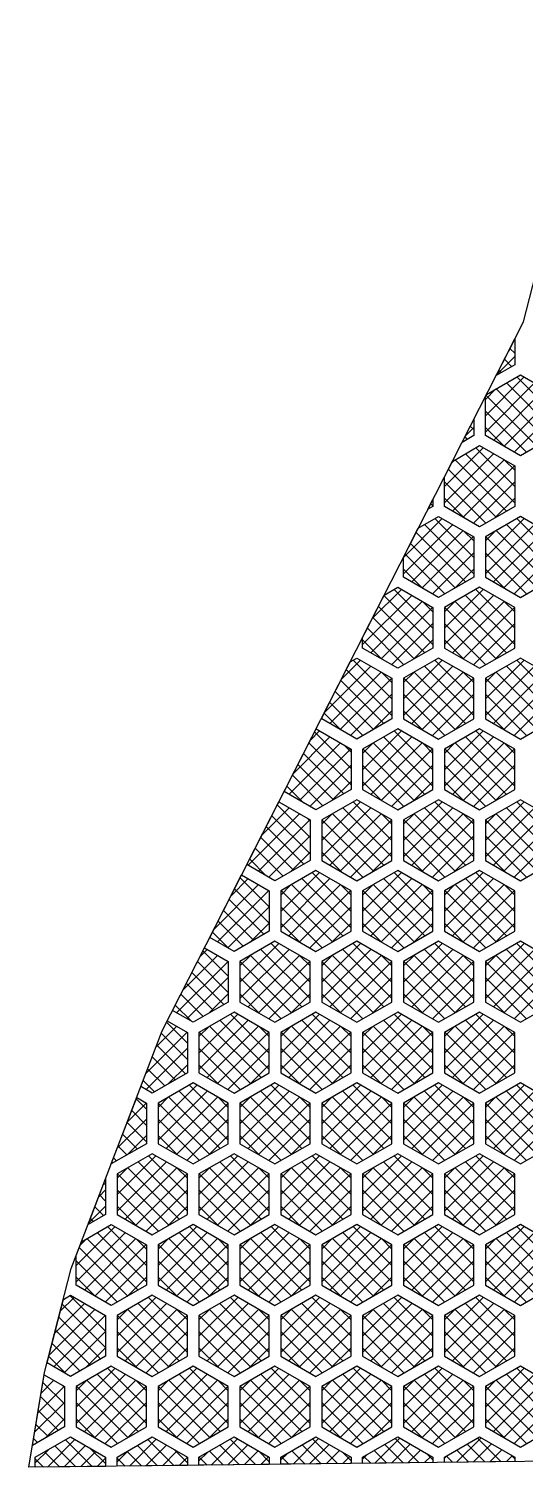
# Model space of a CAD drawing. Header units: millimetres. Extents: x -54 to 79, y -33 to 62.
# Drawn here: x -53.7 to -32.3, y -32.8 to 29.3 of the extents above; entities that cross this region are included whole.
import ezdxf

# ---------------------------------------------------------------- set-up
doc = ezdxf.new("R2010")
doc.units = ezdxf.units.MM
for name, color, linetype in [('fill', 4, 'Continuous'), ('outline', 3, 'Continuous'), ('pattern', 5, 'Continuous')]:
    doc.layers.add(name, color=color, linetype=linetype)

msp = doc.modelspace()

# ---------------------------------------------------------------- linework, layer by layer
at = {"layer": 'fill'}
for points in [[(-32.832, 15.791), (-32.776, 15.846)], [(-33.565, 14.35), (-32.776, 15.139)], [(-33.222, 15.025), (-32.907, 14.71)], [(-32.983, 15.493), (-32.776, 15.286)], [(-33.46, 14.556), (-33.355, 14.451)], [(-34.042, 12.586), (-32.367, 14.261)], [(-34.042, 11.879), (-31.918, 14.002)], [(-34.042, 13.293), (-33.604, 13.73)], [(-33.689, 11.524), (-31.47, 13.743)], [(-33.582, 13.743), (-31.363, 11.524)], [(-33.134, 14.002), (-31.011, 11.879)], [(-32.686, 14.261), (-31.011, 12.586)], [(-34.014, 13.468), (-31.811, 11.265)], [(-33.241, 11.265), (-31.022, 13.484)], [(-34.042, 12.788), (-32.26, 11.007)], [(-32.792, 11.007), (-31.011, 12.788)], [(-34.905, 11.718), (-34.542, 12.081)], [(-34.692, 12.137), (-34.542, 11.987)], [(-34.042, 12.081), (-33.205, 11.245)], [(-35.807, 9.528), (-34.132, 11.203)], [(-34.93, 11.669), (-34.825, 11.564)], [(-34.451, 11.203), (-32.776, 9.528)], [(-35.807, 8.821), (-33.684, 10.944)], [(-35.508, 10.534), (-35.37, 10.672)], [(-35.455, 8.466), (-33.236, 10.685)], [(-35.348, 10.685), (-33.129, 8.466)], [(-34.899, 10.944), (-32.776, 8.821)], [(-33.214, 10.672), (-32.776, 10.235)], [(-35.641, 10.272), (-33.577, 8.207)], [(-35.006, 8.207), (-32.787, 10.426)], [(-35.807, 9.73), (-34.025, 7.948)], [(-34.558, 7.948), (-32.776, 9.73)], [(-36.4, 8.782), (-36.307, 8.689)], [(-35.807, 9.023), (-34.971, 8.187)], [(-33.613, 8.187), (-32.776, 9.023)], [(-37.573, 6.47), (-35.898, 8.145)], [(-36.217, 8.145), (-34.542, 6.47)], [(-34.042, 6.47), (-32.367, 8.145)], [(-32.686, 8.145), (-31.011, 6.47)], [(-37.573, 5.763), (-35.449, 7.886)], [(-37.22, 5.408), (-35.001, 7.627)], [(-37.03, 7.544), (-34.894, 5.408)], [(-36.665, 7.886), (-34.542, 5.763)], [(-34.979, 7.614), (-34.542, 7.177)], [(-34.042, 5.763), (-31.918, 7.886)], [(-34.042, 7.177), (-33.604, 7.614)], [(-33.689, 5.408), (-31.47, 7.627)], [(-33.582, 7.627), (-31.363, 5.408)], [(-33.134, 7.886), (-31.011, 5.763)], [(-37.269, 7.075), (-35.343, 5.149)], [(-36.772, 5.149), (-34.553, 7.368)], [(-34.03, 7.368), (-31.811, 5.149)], [(-33.241, 5.149), (-31.022, 7.368)], [(-37.507, 6.607), (-35.791, 4.89)], [(-36.324, 4.89), (-34.542, 6.672)], [(-34.042, 6.672), (-32.26, 4.89)], [(-32.792, 4.89), (-31.011, 6.672)], [(-37.573, 5.965), (-36.736, 5.129)], [(-35.378, 5.129), (-34.542, 5.965)], [(-34.042, 5.965), (-33.205, 5.129)], [(-38.922, 3.828), (-37.663, 5.087)], [(-37.982, 5.087), (-36.307, 3.412)], [(-35.807, 3.412), (-34.132, 5.087)], [(-34.451, 5.087), (-32.776, 3.412)], [(-39.338, 2.705), (-37.215, 4.828)], [(-38.986, 2.35), (-36.767, 4.569)], [(-38.419, 4.816), (-36.307, 2.705)], [(-36.745, 4.556), (-36.307, 4.119)], [(-35.807, 2.705), (-33.684, 4.828)], [(-35.807, 4.119), (-35.37, 4.556)], [(-35.455, 2.35), (-33.236, 4.569)], [(-35.348, 4.569), (-33.129, 2.35)], [(-34.899, 4.828), (-32.776, 2.705)], [(-33.214, 4.556), (-32.776, 4.119)], [(-38.896, 3.879), (-37.108, 2.091)], [(-38.657, 4.348), (-36.66, 2.35)], [(-38.537, 2.091), (-36.318, 4.31)], [(-35.796, 4.31), (-33.577, 2.091)], [(-35.006, 2.091), (-32.787, 4.31)], [(-39.134, 3.411), (-37.556, 1.832)], [(-38.089, 1.832), (-36.307, 3.614)], [(-35.807, 3.614), (-34.025, 1.832)], [(-34.558, 1.832), (-32.776, 3.614)], [(-39.338, 2.907), (-38.502, 2.071)], [(-37.144, 2.071), (-36.307, 2.907)], [(-35.807, 2.907), (-34.971, 2.071)], [(-33.613, 2.071), (-32.776, 2.907)], [(-40.262, 1.195), (-39.429, 2.029)], [(-39.748, 2.029), (-38.073, 0.354)], [(-37.573, 0.354), (-35.898, 2.029)], [(-36.217, 2.029), (-34.542, 0.354)], [(-34.042, 0.354), (-32.367, 2.029)], [(-32.686, 2.029), (-31.011, 0.354)], [(-40.995, -0.245), (-38.981, 1.77)], [(-40.751, -0.708), (-38.532, 1.511)], [(-40.303, -0.967), (-38.084, 1.252)], [(-40.046, 1.62), (-38.073, -0.353)], [(-38.51, 1.498), (-38.073, 1.061)], [(-37.573, -0.353), (-35.449, 1.77)], [(-37.573, 1.061), (-37.135, 1.498)], [(-37.561, 1.252), (-35.343, -0.967)], [(-37.22, -0.708), (-35.001, 1.511)], [(-37.113, 1.511), (-34.894, -0.708)], [(-36.772, -0.967), (-34.553, 1.252)], [(-36.665, 1.77), (-34.542, -0.353)], [(-34.979, 1.498), (-34.542, 1.061)], [(-34.042, -0.353), (-31.918, 1.77)], [(-34.042, 1.061), (-33.604, 1.498)], [(-34.03, 1.252), (-31.811, -0.967)], [(-33.689, -0.708), (-31.47, 1.511)], [(-33.582, 1.511), (-31.363, -0.708)], [(-33.241, -0.967), (-31.022, 1.252)], [(-33.134, 1.77), (-31.011, -0.353)], [(-40.523, 0.683), (-38.874, -0.967)], [(-40.285, 1.151), (-38.425, -0.708)], [(-40.762, 0.214), (-39.322, -1.226)], [(-39.855, -1.226), (-38.073, 0.556)], [(-37.573, 0.556), (-35.791, -1.226)], [(-36.324, -1.226), (-34.542, 0.556)], [(-34.042, 0.556), (-32.26, -1.226)], [(-32.792, -1.226), (-31.011, 0.556)], [(-41, -0.254), (-40.267, -0.987)], [(-38.909, -0.987), (-38.073, -0.151)], [(-37.573, -0.151), (-36.736, -0.987)], [(-35.378, -0.987), (-34.542, -0.151)], [(-34.042, -0.151), (-33.205, -0.987)], [(-41.603, -1.437), (-41.194, -1.029)], [(-41.414, -1.068), (-39.838, -2.644)], [(-39.338, -2.704), (-37.663, -1.029)], [(-37.982, -1.029), (-36.307, -2.704)], [(-35.807, -2.704), (-34.132, -1.029)], [(-34.451, -1.029), (-32.776, -2.704)], [(-42.517, -3.766), (-40.298, -1.547)], [(-42.336, -2.878), (-40.746, -1.288)], [(-42.068, -4.025), (-39.85, -1.806)], [(-41.653, -1.536), (-39.838, -3.351)], [(-40.133, -1.642), (-39.838, -1.937)], [(-39.338, -3.411), (-37.215, -1.288)], [(-39.338, -1.997), (-38.901, -1.56)], [(-39.327, -1.806), (-37.108, -4.025)], [(-38.986, -3.766), (-36.767, -1.547)], [(-38.879, -1.547), (-36.66, -3.766)], [(-38.537, -4.025), (-36.318, -1.806)], [(-38.43, -1.288), (-36.307, -3.411)], [(-36.745, -1.56), (-36.307, -1.997)], [(-35.807, -3.411), (-33.684, -1.288)], [(-35.807, -1.997), (-35.37, -1.56)], [(-35.796, -1.806), (-33.577, -4.025)], [(-35.455, -3.766), (-33.236, -1.547)], [(-35.348, -1.547), (-33.129, -3.766)], [(-35.006, -4.025), (-32.787, -1.806)], [(-34.899, -1.288), (-32.776, -3.411)], [(-33.214, -1.56), (-32.776, -1.997)], [(-42.13, -2.474), (-40.601, -4.003)], [(-41.891, -2.005), (-40.153, -3.744)], [(-42.368, -2.942), (-41.049, -4.261)], [(-41.62, -4.284), (-39.838, -2.502)], [(-39.338, -2.502), (-37.556, -4.284)], [(-38.089, -4.284), (-36.307, -2.502)], [(-35.807, -2.502), (-34.025, -4.284)], [(-34.558, -4.284), (-32.776, -2.502)], [(-42.607, -3.411), (-41.89, -4.128)], [(-40.675, -4.045), (-39.838, -3.209)], [(-39.338, -3.209), (-38.502, -4.045)], [(-37.144, -4.045), (-36.307, -3.209)], [(-35.807, -3.209), (-34.971, -4.045)], [(-33.613, -4.045), (-32.776, -3.209)], [(-43.676, -5.511), (-42.512, -4.346)], [(-43.019, -4.219), (-41.604, -5.634)], [(-41.104, -5.762), (-39.429, -4.087)], [(-41.104, -6.469), (-38.981, -4.346)], [(-40.196, -4.346), (-38.073, -6.469)], [(-39.748, -4.087), (-38.073, -5.762)], [(-37.573, -5.762), (-35.898, -4.087)], [(-37.573, -6.469), (-35.449, -4.346)], [(-36.665, -4.346), (-34.542, -6.469)], [(-36.217, -4.087), (-34.542, -5.762)], [(-34.042, -5.762), (-32.367, -4.087)], [(-34.042, -6.469), (-31.918, -4.346)], [(-33.134, -4.346), (-31.011, -6.469)], [(-32.686, -4.087), (-31.011, -5.762)], [(-44.282, -6.824), (-42.063, -4.605)], [(-43.834, -7.083), (-41.615, -4.864)], [(-43.257, -4.688), (-41.604, -6.341)], [(-41.737, -4.793), (-41.604, -4.927)], [(-41.104, -5.055), (-40.666, -4.618)], [(-41.093, -4.864), (-38.874, -7.083)], [(-40.751, -6.824), (-38.532, -4.605)], [(-40.644, -4.605), (-38.425, -6.824)], [(-40.303, -7.083), (-38.084, -4.864)], [(-38.51, -4.618), (-38.073, -5.055)], [(-37.573, -5.055), (-37.135, -4.618)], [(-37.561, -4.864), (-35.343, -7.083)], [(-37.22, -6.824), (-35.001, -4.605)], [(-37.113, -4.605), (-34.894, -6.824)], [(-36.772, -7.083), (-34.553, -4.864)], [(-34.979, -4.618), (-34.542, -5.055)], [(-34.042, -5.055), (-33.604, -4.618)], [(-34.03, -4.864), (-31.811, -7.083)], [(-33.689, -6.824), (-31.47, -4.605)], [(-33.582, -4.605), (-31.363, -6.824)], [(-33.241, -7.083), (-31.022, -4.864)], [(-43.496, -5.156), (-41.875, -6.777)], [(-43.386, -7.342), (-41.604, -5.56)], [(-41.104, -5.56), (-39.322, -7.342)], [(-39.855, -7.342), (-38.073, -5.56)], [(-37.573, -5.56), (-35.791, -7.342)], [(-36.324, -7.342), (-34.542, -5.56)], [(-34.042, -5.56), (-32.26, -7.342)], [(-32.792, -7.342), (-31.011, -5.56)], [(-43.973, -6.093), (-42.771, -7.294)], [(-43.734, -5.625), (-42.323, -7.036)], [(-44.211, -6.562), (-43.494, -7.279)], [(-42.44, -7.103), (-41.604, -6.267)], [(-41.104, -6.267), (-40.267, -7.103)], [(-38.909, -7.103), (-38.073, -6.267)], [(-37.573, -6.267), (-36.736, -7.103)], [(-35.378, -7.103), (-34.542, -6.267)], [(-34.042, -6.267), (-33.205, -7.103)], [(-45.017, -8.144), (-44.277, -7.404)], [(-44.623, -7.37), (-43.369, -8.624)], [(-42.869, -8.82), (-41.194, -7.145)], [(-42.869, -9.527), (-40.746, -7.404)], [(-41.962, -7.404), (-39.838, -9.527)], [(-41.513, -7.145), (-39.838, -8.82)], [(-39.338, -8.82), (-37.663, -7.145)], [(-39.338, -9.527), (-37.215, -7.404)], [(-38.43, -7.404), (-36.307, -9.527)], [(-37.982, -7.145), (-36.307, -8.82)], [(-35.807, -8.82), (-34.132, -7.145)], [(-35.807, -9.527), (-33.684, -7.404)], [(-34.899, -7.404), (-32.776, -9.527)], [(-34.451, -7.145), (-32.776, -8.82)], [(-45.75, -9.584), (-43.829, -7.663)], [(-45.6, -10.141), (-43.381, -7.922)], [(-44.861, -7.839), (-43.369, -9.331)], [(-42.869, -8.113), (-42.432, -7.676)], [(-42.858, -7.922), (-40.639, -10.141)], [(-42.517, -9.882), (-40.298, -7.663)], [(-42.41, -7.663), (-40.191, -9.882)], [(-42.068, -10.141), (-39.85, -7.922)], [(-40.276, -7.676), (-39.838, -8.113)], [(-39.338, -8.113), (-38.901, -7.676)], [(-39.327, -7.922), (-37.108, -10.141)], [(-38.986, -9.882), (-36.767, -7.663)], [(-38.879, -7.663), (-36.66, -9.882)], [(-38.537, -10.141), (-36.318, -7.922)], [(-36.745, -7.676), (-36.307, -8.113)], [(-35.807, -8.113), (-35.37, -7.676)], [(-35.796, -7.922), (-33.577, -10.141)], [(-35.455, -9.882), (-33.236, -7.663)], [(-35.348, -7.663), (-33.129, -9.882)], [(-35.006, -10.141), (-32.787, -7.922)], [(-33.214, -7.676), (-32.776, -8.113)], [(-45.151, -10.4), (-43.369, -8.618)], [(-45.1, -8.307), (-43.597, -9.81)], [(-42.869, -8.618), (-41.087, -10.4)], [(-41.62, -10.4), (-39.838, -8.618)], [(-39.338, -8.618), (-37.556, -10.4)], [(-38.089, -10.4), (-36.307, -8.618)], [(-35.807, -8.618), (-34.025, -10.4)], [(-34.558, -10.4), (-32.776, -8.618)], [(-45.577, -9.244), (-44.494, -10.328)], [(-45.338, -8.776), (-44.045, -10.069)], [(-45.816, -9.713), (-45.098, -10.43)], [(-44.206, -10.161), (-43.369, -9.325)], [(-42.869, -9.325), (-42.033, -10.161)], [(-40.675, -10.161), (-39.838, -9.325)], [(-39.338, -9.325), (-38.502, -10.161)], [(-37.144, -10.161), (-36.307, -9.325)], [(-35.807, -9.325), (-34.971, -10.161)], [(-33.613, -10.161), (-32.776, -9.325)], [(-46.357, -10.776), (-46.043, -10.462)], [(-46.227, -10.521), (-45.135, -11.613)], [(-44.635, -11.878), (-42.96, -10.203)], [(-44.635, -12.585), (-42.512, -10.462)], [(-43.727, -10.462), (-41.604, -12.585)], [(-43.279, -10.203), (-41.604, -11.878)], [(-41.104, -11.878), (-39.429, -10.203)], [(-41.104, -12.585), (-38.981, -10.462)], [(-40.196, -10.462), (-38.073, -12.585)], [(-39.748, -10.203), (-38.073, -11.878)], [(-37.573, -11.878), (-35.898, -10.203)], [(-37.573, -12.585), (-35.449, -10.462)], [(-36.665, -10.462), (-34.542, -12.585)], [(-36.217, -10.203), (-34.542, -11.878)], [(-34.042, -11.878), (-32.367, -10.203)], [(-34.042, -12.585), (-31.918, -10.462)], [(-33.134, -10.462), (-31.011, -12.585)], [(-32.686, -10.203), (-31.011, -11.878)], [(-47.365, -13.199), (-45.146, -10.98)], [(-47.09, -12.217), (-45.594, -10.721)], [(-46.466, -10.99), (-45.135, -12.32)], [(-44.635, -11.171), (-44.197, -10.734)], [(-44.624, -10.98), (-42.405, -13.199)], [(-44.282, -12.94), (-42.063, -10.721)], [(-44.175, -10.721), (-41.956, -12.94)], [(-43.834, -13.199), (-41.615, -10.98)], [(-42.041, -10.734), (-41.604, -11.171)], [(-41.104, -11.171), (-40.666, -10.734)], [(-41.093, -10.98), (-38.874, -13.199)], [(-40.751, -12.94), (-38.532, -10.721)], [(-40.644, -10.721), (-38.425, -12.94)], [(-40.303, -13.199), (-38.084, -10.98)], [(-38.51, -10.734), (-38.073, -11.171)], [(-37.573, -11.171), (-37.135, -10.734)], [(-37.561, -10.98), (-35.343, -13.199)], [(-37.22, -12.94), (-35.001, -10.721)], [(-37.113, -10.721), (-34.894, -12.94)], [(-36.772, -13.199), (-34.553, -10.98)], [(-34.979, -10.734), (-34.542, -11.171)], [(-34.042, -11.171), (-33.604, -10.734)], [(-34.03, -10.98), (-31.811, -13.199)], [(-33.689, -12.94), (-31.47, -10.721)], [(-33.582, -10.721), (-31.363, -12.94)], [(-33.241, -13.199), (-31.022, -10.98)], [(-46.917, -13.458), (-45.135, -11.676)], [(-46.704, -11.458), (-45.32, -12.843)], [(-44.635, -11.676), (-42.853, -13.458)], [(-43.386, -13.458), (-41.604, -11.676)], [(-41.104, -11.676), (-39.322, -13.458)], [(-39.855, -13.458), (-38.073, -11.676)], [(-37.573, -11.676), (-35.791, -13.458)], [(-36.324, -13.458), (-34.542, -11.676)], [(-34.042, -11.676), (-32.26, -13.458)], [(-32.792, -13.458), (-31.011, -11.676)], [(-47.181, -12.396), (-46.216, -13.361)], [(-46.943, -11.927), (-45.768, -13.102)], [(-45.971, -13.219), (-45.135, -12.383)], [(-44.635, -12.383), (-43.798, -13.219)], [(-42.44, -13.219), (-41.604, -12.383)], [(-41.104, -12.383), (-40.267, -13.219)], [(-38.909, -13.219), (-38.073, -12.383)], [(-37.573, -12.383), (-36.736, -13.219)], [(-35.378, -13.219), (-34.542, -12.383)], [(-34.042, -12.383), (-33.205, -13.219)], [(-47.42, -12.864), (-46.702, -13.581)], [(-47.798, -13.606), (-46.9, -14.504)], [(-46.4, -14.936), (-44.725, -13.261)], [(-46.4, -15.643), (-44.277, -13.52)], [(-45.493, -13.52), (-43.369, -15.643)], [(-45.044, -13.261), (-43.369, -14.936)], [(-42.869, -14.936), (-41.194, -13.261)], [(-42.869, -15.643), (-40.746, -13.52)], [(-41.962, -13.52), (-39.838, -15.643)], [(-41.513, -13.261), (-39.838, -14.936)], [(-39.338, -14.936), (-37.663, -13.261)], [(-39.338, -15.643), (-37.215, -13.52)], [(-38.43, -13.52), (-36.307, -15.643)], [(-37.982, -13.261), (-36.307, -14.936)], [(-35.807, -14.936), (-34.132, -13.261)], [(-35.807, -15.643), (-33.684, -13.52)], [(-34.899, -13.52), (-32.776, -15.643)], [(-34.451, -13.261), (-32.776, -14.936)], [(-48.689, -15.816), (-46.912, -14.038)], [(-48.252, -14.671), (-47.36, -13.779)], [(-48.027, -14.084), (-46.9, -15.211)], [(-46.4, -14.229), (-45.963, -13.792)], [(-46.389, -14.038), (-44.17, -16.257)], [(-46.048, -15.998), (-43.829, -13.779)], [(-45.941, -13.779), (-43.722, -15.998)], [(-45.6, -16.257), (-43.381, -14.038)], [(-43.807, -13.792), (-43.369, -14.229)], [(-42.869, -14.229), (-42.432, -13.792)], [(-42.858, -14.038), (-40.639, -16.257)], [(-42.517, -15.998), (-40.298, -13.779)], [(-42.41, -13.779), (-40.191, -15.998)], [(-42.068, -16.257), (-39.85, -14.038)], [(-40.276, -13.792), (-39.838, -14.229)], [(-39.338, -14.229), (-38.901, -13.792)], [(-39.327, -14.038), (-37.108, -16.257)], [(-38.986, -15.998), (-36.767, -13.779)], [(-38.879, -13.779), (-36.66, -15.998)], [(-38.537, -16.257), (-36.318, -14.038)], [(-36.745, -13.792), (-36.307, -14.229)], [(-35.807, -14.229), (-35.37, -13.792)], [(-35.796, -14.038), (-33.577, -16.257)], [(-35.455, -15.998), (-33.236, -13.779)], [(-35.348, -13.779), (-33.129, -15.998)], [(-35.006, -16.257), (-32.787, -14.038)], [(-33.214, -13.792), (-32.776, -14.229)], [(-48.682, -16.516), (-46.9, -14.734)], [(-48.223, -14.595), (-46.979, -15.84)], [(-46.4, -14.734), (-44.619, -16.516)], [(-45.151, -16.516), (-43.369, -14.734)], [(-42.869, -14.734), (-41.087, -16.516)], [(-41.62, -16.516), (-39.838, -14.734)], [(-39.338, -14.734), (-37.556, -16.516)], [(-38.089, -16.516), (-36.307, -14.734)], [(-35.807, -14.734), (-34.025, -16.516)], [(-34.558, -16.516), (-32.776, -14.734)], [(-48.419, -15.107), (-47.427, -16.098)], [(-47.737, -16.277), (-46.9, -15.441)], [(-46.4, -15.441), (-45.564, -16.277)], [(-44.206, -16.277), (-43.369, -15.441)], [(-42.869, -15.441), (-42.033, -16.277)], [(-40.675, -16.277), (-39.838, -15.441)], [(-39.338, -15.441), (-38.502, -16.277)], [(-37.144, -16.277), (-36.307, -15.441)], [(-35.807, -15.441), (-34.971, -16.277)], [(-33.613, -16.277), (-32.776, -15.441)], [(-48.81, -16.13), (-48.324, -16.616)], [(-48.614, -15.618), (-47.875, -16.357)], [(-48.166, -17.994), (-46.491, -16.319)], [(-48.166, -18.701), (-46.043, -16.578)], [(-47.258, -16.578), (-45.135, -18.701)], [(-46.81, -16.319), (-45.135, -17.994)], [(-44.635, -17.994), (-42.96, -16.319)], [(-44.635, -18.701), (-42.512, -16.578)], [(-43.727, -16.578), (-41.604, -18.701)], [(-43.279, -16.319), (-41.604, -17.994)], [(-41.104, -17.994), (-39.429, -16.319)], [(-41.104, -18.701), (-38.981, -16.578)], [(-40.196, -16.578), (-38.073, -18.701)], [(-39.748, -16.319), (-38.073, -17.994)], [(-37.573, -17.994), (-35.898, -16.319)], [(-37.573, -18.701), (-35.449, -16.578)], [(-36.665, -16.578), (-34.542, -18.701)], [(-36.217, -16.319), (-34.542, -17.994)], [(-34.042, -17.994), (-32.367, -16.319)], [(-34.042, -18.701), (-31.918, -16.578)], [(-33.134, -16.578), (-31.011, -18.701)], [(-32.686, -16.319), (-31.011, -17.994)], [(-49.489, -17.908), (-48.677, -17.096)], [(-49.109, -16.912), (-48.666, -17.355)], [(-48.166, -17.287), (-47.729, -16.85)], [(-48.155, -17.096), (-45.936, -19.315)], [(-47.813, -19.056), (-45.594, -16.837)], [(-47.706, -16.837), (-45.488, -19.056)], [(-47.365, -19.315), (-45.146, -17.096)], [(-45.572, -16.85), (-45.135, -17.287)], [(-44.635, -17.287), (-44.197, -16.85)], [(-44.624, -17.096), (-42.405, -19.315)], [(-44.282, -19.056), (-42.063, -16.837)], [(-44.175, -16.837), (-41.956, -19.056)], [(-43.834, -19.315), (-41.615, -17.096)], [(-42.041, -16.85), (-41.604, -17.287)], [(-41.104, -17.287), (-40.666, -16.85)], [(-41.093, -17.096), (-38.874, -19.315)], [(-40.751, -19.056), (-38.532, -16.837)], [(-40.644, -16.837), (-38.425, -19.056)], [(-40.303, -19.315), (-38.084, -17.096)], [(-38.51, -16.85), (-38.073, -17.287)], [(-37.573, -17.287), (-37.135, -16.85)], [(-37.561, -17.096), (-35.343, -19.315)], [(-37.22, -19.056), (-35.001, -16.837)], [(-37.113, -16.837), (-34.894, -19.056)], [(-36.772, -19.315), (-34.553, -17.096)], [(-34.979, -16.85), (-34.542, -17.287)], [(-34.042, -17.287), (-33.604, -16.85)], [(-34.03, -17.096), (-31.811, -19.315)], [(-33.689, -19.056), (-31.47, -16.837)], [(-33.582, -16.837), (-31.363, -19.056)], [(-33.241, -19.315), (-31.022, -17.096)], [(-49.927, -19.052), (-48.666, -17.792)], [(-49.5, -17.935), (-48.666, -18.769)], [(-49.304, -17.424), (-48.666, -18.062)], [(-48.166, -17.792), (-46.384, -19.574)], [(-46.917, -19.574), (-45.135, -17.792)], [(-44.635, -17.792), (-42.853, -19.574)], [(-43.386, -19.574), (-41.604, -17.792)], [(-41.104, -17.792), (-39.322, -19.574)], [(-39.855, -19.574), (-38.073, -17.792)], [(-37.573, -17.792), (-35.791, -19.574)], [(-36.324, -19.574), (-34.542, -17.792)], [(-34.042, -17.792), (-32.26, -19.574)], [(-32.792, -19.574), (-31.011, -17.792)], [(-49.695, -18.447), (-49.061, -19.081)], [(-49.503, -19.335), (-48.666, -18.499)], [(-48.166, -18.499), (-47.329, -19.335)], [(-45.971, -19.335), (-45.135, -18.499)], [(-44.635, -18.499), (-43.798, -19.335)], [(-42.44, -19.335), (-41.604, -18.499)], [(-41.104, -18.499), (-40.267, -19.335)], [(-38.909, -19.335), (-38.073, -18.499)], [(-37.573, -18.499), (-36.736, -19.335)], [(-35.378, -19.335), (-34.542, -18.499)], [(-34.042, -18.499), (-33.205, -19.335)], [(-49.891, -18.959), (-49.51, -19.34)], [(-50.086, -19.47), (-49.958, -19.598)], [(-49.932, -21.052), (-48.257, -19.377)], [(-49.932, -21.76), (-47.808, -19.636)], [(-49.024, -19.636), (-46.9, -21.76)], [(-48.575, -19.377), (-46.9, -21.052)], [(-46.4, -21.052), (-44.725, -19.377)], [(-46.4, -21.76), (-44.277, -19.636)], [(-45.493, -19.636), (-43.369, -21.76)], [(-45.044, -19.377), (-43.369, -21.052)], [(-42.869, -21.052), (-41.194, -19.377)], [(-42.869, -21.76), (-40.746, -19.636)], [(-41.962, -19.636), (-39.838, -21.76)], [(-41.513, -19.377), (-39.838, -21.052)], [(-39.338, -21.052), (-37.663, -19.377)], [(-39.338, -21.76), (-37.215, -19.636)], [(-38.43, -19.636), (-36.307, -21.76)], [(-37.982, -19.377), (-36.307, -21.052)], [(-35.807, -21.052), (-34.132, -19.377)], [(-35.807, -21.76), (-33.684, -19.636)], [(-34.899, -19.636), (-32.776, -21.76)], [(-34.451, -19.377), (-32.776, -21.052)], [(-49.932, -20.345), (-49.494, -19.908)], [(-49.92, -20.154), (-47.701, -22.373)], [(-49.579, -22.114), (-47.36, -19.895)], [(-49.472, -19.895), (-47.253, -22.114)], [(-49.131, -22.373), (-46.912, -20.154)], [(-47.338, -19.908), (-46.9, -20.345)], [(-46.4, -20.345), (-45.963, -19.908)], [(-46.389, -20.154), (-44.17, -22.373)], [(-46.048, -22.114), (-43.829, -19.895)], [(-45.941, -19.895), (-43.722, -22.114)], [(-45.6, -22.373), (-43.381, -20.154)], [(-43.807, -19.908), (-43.369, -20.345)], [(-42.869, -20.345), (-42.432, -19.908)], [(-42.858, -20.154), (-40.639, -22.373)], [(-42.517, -22.114), (-40.298, -19.895)], [(-42.41, -19.895), (-40.191, -22.114)], [(-42.068, -22.373), (-39.85, -20.154)], [(-40.276, -19.908), (-39.838, -20.345)], [(-39.338, -20.345), (-38.901, -19.908)], [(-39.327, -20.154), (-37.108, -22.373)], [(-38.986, -22.114), (-36.767, -19.895)], [(-38.879, -19.895), (-36.66, -22.114)], [(-38.537, -22.373), (-36.318, -20.154)], [(-36.745, -19.908), (-36.307, -20.345)], [(-35.807, -20.345), (-35.37, -19.908)], [(-35.796, -20.154), (-33.577, -22.373)], [(-35.455, -22.114), (-33.236, -19.895)], [(-35.348, -19.895), (-33.129, -22.114)], [(-35.006, -22.373), (-32.787, -20.154)], [(-33.214, -19.908), (-32.776, -20.345)], [(-50.726, -21.144), (-50.432, -20.85)], [(-50.696, -21.067), (-50.432, -21.332)], [(-50.501, -20.555), (-50.432, -20.624)], [(-49.932, -20.85), (-48.15, -22.632)], [(-48.682, -22.632), (-46.9, -20.85)], [(-46.4, -20.85), (-44.619, -22.632)], [(-45.151, -22.632), (-43.369, -20.85)], [(-42.869, -20.85), (-41.087, -22.632)], [(-41.62, -22.632), (-39.838, -20.85)], [(-39.338, -20.85), (-37.556, -22.632)], [(-38.089, -22.632), (-36.307, -20.85)], [(-35.807, -20.85), (-34.025, -22.632)], [(-34.558, -22.632), (-32.776, -20.85)], [(-51.164, -22.289), (-50.432, -21.557)], [(-50.892, -21.578), (-50.513, -21.957)], [(-49.932, -21.557), (-49.095, -22.393)], [(-47.737, -22.393), (-46.9, -21.557)], [(-46.4, -21.557), (-45.564, -22.393)], [(-44.206, -22.393), (-43.369, -21.557)], [(-42.869, -21.557), (-42.033, -22.393)], [(-40.675, -22.393), (-39.838, -21.557)], [(-39.338, -21.557), (-38.502, -22.393)], [(-37.144, -22.393), (-36.307, -21.557)], [(-35.807, -21.557), (-34.971, -22.393)], [(-33.613, -22.393), (-32.776, -21.557)], [(-51.087, -22.09), (-50.961, -22.216)], [(-51.697, -24.11), (-50.022, -22.435)], [(-51.697, -24.818), (-49.574, -22.694)], [(-51.523, -23.229), (-51.26, -22.966)], [(-51.344, -25.172), (-49.126, -22.953)], [(-51.238, -22.953), (-49.019, -25.172)], [(-50.789, -22.694), (-48.666, -24.818)], [(-50.341, -22.435), (-48.666, -24.11)], [(-49.103, -22.966), (-48.666, -23.403)], [(-48.166, -24.11), (-46.491, -22.435)], [(-48.166, -24.818), (-46.043, -22.694)], [(-48.166, -23.403), (-47.729, -22.966)], [(-47.813, -25.172), (-45.594, -22.953)], [(-47.706, -22.953), (-45.488, -25.172)], [(-47.258, -22.694), (-45.135, -24.818)], [(-46.81, -22.435), (-45.135, -24.11)], [(-45.572, -22.966), (-45.135, -23.403)], [(-44.635, -24.11), (-42.96, -22.435)], [(-44.635, -24.818), (-42.512, -22.694)], [(-44.635, -23.403), (-44.197, -22.966)], [(-44.282, -25.172), (-42.063, -22.953)], [(-44.175, -22.953), (-41.956, -25.172)], [(-43.727, -22.694), (-41.604, -24.818)], [(-43.279, -22.435), (-41.604, -24.11)], [(-42.041, -22.966), (-41.604, -23.403)], [(-41.104, -24.11), (-39.429, -22.435)], [(-41.104, -24.818), (-38.981, -22.694)], [(-41.104, -23.403), (-40.666, -22.966)], [(-40.751, -25.172), (-38.532, -22.953)], [(-40.644, -22.953), (-38.425, -25.172)], [(-40.196, -22.694), (-38.073, -24.818)], [(-39.748, -22.435), (-38.073, -24.11)], [(-38.51, -22.966), (-38.073, -23.403)], [(-37.573, -24.11), (-35.898, -22.435)], [(-37.573, -24.818), (-35.449, -22.694)], [(-37.573, -23.403), (-37.135, -22.966)], [(-37.22, -25.172), (-35.001, -22.953)], [(-37.113, -22.953), (-34.894, -25.172)], [(-36.665, -22.694), (-34.542, -24.818)], [(-36.217, -22.435), (-34.542, -24.11)], [(-34.979, -22.966), (-34.542, -23.403)], [(-34.042, -24.11), (-32.367, -22.435)], [(-34.042, -24.818), (-31.918, -22.694)], [(-34.042, -23.403), (-33.604, -22.966)], [(-33.689, -25.172), (-31.47, -22.953)], [(-33.582, -22.953), (-31.363, -25.172)], [(-33.134, -22.694), (-31.011, -24.818)], [(-32.686, -22.435), (-31.011, -24.11)], [(-51.563, -23.334), (-49.467, -25.431)], [(-50.896, -25.431), (-48.677, -23.212)], [(-48.155, -23.212), (-45.936, -25.431)], [(-47.365, -25.431), (-45.146, -23.212)], [(-44.624, -23.212), (-42.405, -25.431)], [(-43.834, -25.431), (-41.615, -23.212)], [(-41.093, -23.212), (-38.874, -25.431)], [(-40.303, -25.431), (-38.084, -23.212)], [(-37.561, -23.212), (-35.343, -25.431)], [(-36.772, -25.431), (-34.553, -23.212)], [(-34.03, -23.212), (-31.811, -25.431)], [(-33.241, -25.431), (-31.022, -23.212)], [(-51.697, -23.908), (-49.915, -25.69)], [(-50.448, -25.69), (-48.666, -23.908)], [(-48.166, -23.908), (-46.384, -25.69)], [(-46.917, -25.69), (-45.135, -23.908)], [(-44.635, -23.908), (-42.853, -25.69)], [(-43.386, -25.69), (-41.604, -23.908)], [(-41.104, -23.908), (-39.322, -25.69)], [(-39.855, -25.69), (-38.073, -23.908)], [(-37.573, -23.908), (-35.791, -25.69)], [(-36.324, -25.69), (-34.542, -23.908)], [(-34.042, -23.908), (-32.26, -25.69)], [(-32.792, -25.69), (-31.011, -23.908)], [(-51.697, -24.615), (-50.861, -25.451)], [(-49.503, -25.451), (-48.666, -24.615)], [(-48.166, -24.615), (-47.329, -25.451)], [(-45.971, -25.451), (-45.135, -24.615)], [(-44.635, -24.615), (-43.798, -25.451)], [(-42.44, -25.451), (-41.604, -24.615)], [(-41.104, -24.615), (-40.267, -25.451)], [(-38.909, -25.451), (-38.073, -24.615)], [(-37.573, -24.615), (-36.736, -25.451)], [(-35.378, -25.451), (-34.542, -24.615)], [(-34.042, -24.615), (-33.205, -25.451)], [(-51.97, -25.415), (-50.432, -26.953)], [(-52.869, -27.989), (-50.891, -26.011)], [(-52.626, -27.039), (-51.339, -25.752)], [(-52.383, -26.089), (-51.788, -25.493)], [(-52.306, -25.786), (-50.432, -27.66)], [(-49.932, -27.168), (-48.257, -25.493)], [(-49.932, -27.876), (-47.808, -25.752)], [(-49.932, -26.461), (-49.494, -26.024)], [(-49.579, -28.23), (-47.36, -26.011)], [(-49.472, -26.011), (-47.253, -28.23)], [(-49.024, -25.752), (-46.9, -27.876)], [(-48.575, -25.493), (-46.9, -27.168)], [(-47.338, -26.024), (-46.9, -26.461)], [(-46.4, -27.168), (-44.725, -25.493)], [(-46.4, -27.876), (-44.277, -25.752)], [(-46.4, -26.461), (-45.963, -26.024)], [(-46.048, -28.23), (-43.829, -26.011)], [(-45.941, -26.011), (-43.722, -28.23)], [(-45.493, -25.752), (-43.369, -27.876)], [(-45.044, -25.493), (-43.369, -27.168)], [(-43.807, -26.024), (-43.369, -26.461)], [(-42.869, -27.168), (-41.194, -25.493)], [(-42.869, -27.876), (-40.746, -25.752)], [(-42.869, -26.461), (-42.432, -26.024)], [(-42.517, -28.23), (-40.298, -26.011)], [(-42.41, -26.011), (-40.191, -28.23)], [(-41.962, -25.752), (-39.838, -27.876)], [(-41.513, -25.493), (-39.838, -27.168)], [(-40.276, -26.024), (-39.838, -26.461)], [(-39.338, -27.168), (-37.663, -25.493)], [(-39.338, -27.876), (-37.215, -25.752)], [(-39.338, -26.461), (-38.901, -26.024)], [(-38.986, -28.23), (-36.767, -26.011)], [(-38.879, -26.011), (-36.66, -28.23)], [(-38.43, -25.752), (-36.307, -27.876)], [(-37.982, -25.493), (-36.307, -27.168)], [(-36.745, -26.024), (-36.307, -26.461)], [(-35.807, -27.168), (-34.132, -25.493)], [(-35.807, -27.876), (-33.684, -25.752)], [(-35.807, -26.461), (-35.37, -26.024)], [(-35.455, -28.23), (-33.236, -26.011)], [(-35.348, -26.011), (-33.129, -28.23)], [(-34.899, -25.752), (-32.776, -27.876)], [(-34.451, -25.493), (-32.776, -27.168)], [(-33.214, -26.024), (-32.776, -26.461)], [(-52.662, -28.489), (-50.443, -26.27)], [(-52.449, -26.349), (-50.648, -28.151)], [(-49.92, -26.27), (-47.701, -28.489)], [(-49.131, -28.489), (-46.912, -26.27)], [(-46.389, -26.27), (-44.17, -28.489)], [(-45.6, -28.489), (-43.381, -26.27)], [(-42.858, -26.27), (-40.639, -28.489)], [(-42.068, -28.489), (-39.85, -26.27)], [(-39.327, -26.27), (-37.108, -28.489)], [(-38.537, -28.489), (-36.318, -26.27)], [(-35.796, -26.27), (-33.577, -28.489)], [(-35.006, -28.489), (-32.787, -26.27)], [(-52.593, -26.913), (-51.096, -28.41)], [(-52.213, -28.748), (-50.432, -26.966)], [(-49.932, -26.966), (-48.15, -28.748)], [(-48.682, -28.748), (-46.9, -26.966)], [(-46.4, -26.966), (-44.619, -28.748)], [(-45.151, -28.748), (-43.369, -26.966)], [(-42.869, -26.966), (-41.087, -28.748)], [(-41.62, -28.748), (-39.838, -26.966)], [(-39.338, -26.966), (-37.556, -28.748)], [(-38.089, -28.748), (-36.307, -26.966)], [(-35.807, -26.966), (-34.025, -28.748)], [(-34.558, -28.748), (-32.776, -26.966)], [(-52.737, -27.476), (-51.544, -28.669)], [(-51.268, -28.509), (-50.432, -27.673)], [(-49.932, -27.673), (-49.095, -28.509)], [(-47.737, -28.509), (-46.9, -27.673)], [(-46.4, -27.673), (-45.564, -28.509)], [(-44.206, -28.509), (-43.369, -27.673)], [(-42.869, -27.673), (-42.033, -28.509)], [(-40.675, -28.509), (-39.838, -27.673)], [(-39.338, -27.673), (-38.502, -28.509)], [(-37.144, -28.509), (-36.307, -27.673)], [(-35.807, -27.673), (-34.971, -28.509)], [(-33.613, -28.509), (-32.776, -27.673)], [(-52.881, -28.039), (-52.117, -28.803)], [(-51.697, -30.226), (-50.022, -28.551)], [(-50.341, -28.551), (-48.666, -30.226)], [(-48.166, -30.226), (-46.491, -28.551)], [(-46.81, -28.551), (-45.135, -30.226)], [(-44.635, -30.226), (-42.96, -28.551)], [(-43.279, -28.551), (-41.604, -30.226)], [(-41.104, -30.226), (-39.429, -28.551)], [(-39.748, -28.551), (-38.073, -30.226)], [(-37.573, -30.226), (-35.898, -28.551)], [(-36.217, -28.551), (-34.542, -30.226)], [(-34.042, -30.226), (-32.367, -28.551)], [(-32.686, -28.551), (-31.011, -30.226)], [(-53.207, -29.62), (-52.657, -29.069)], [(-53.131, -29.161), (-52.197, -30.094)], [(-51.697, -30.934), (-49.574, -28.81)], [(-51.697, -29.519), (-51.26, -29.082)], [(-51.344, -31.288), (-49.126, -29.069)], [(-51.238, -29.069), (-49.019, -31.288)], [(-50.789, -28.81), (-48.666, -30.934)], [(-49.103, -29.082), (-48.666, -29.519)], [(-48.166, -30.934), (-46.043, -28.81)], [(-48.166, -29.519), (-47.729, -29.082)], [(-47.813, -31.288), (-45.594, -29.069)], [(-47.706, -29.069), (-45.488, -31.288)], [(-47.258, -28.81), (-45.135, -30.934)], [(-45.572, -29.082), (-45.135, -29.519)], [(-44.635, -30.934), (-42.512, -28.81)], [(-44.635, -29.519), (-44.197, -29.082)], [(-44.282, -31.288), (-42.063, -29.069)], [(-44.175, -29.069), (-41.956, -31.288)], [(-43.727, -28.81), (-41.604, -30.934)], [(-42.041, -29.082), (-41.604, -29.519)], [(-41.104, -30.934), (-38.981, -28.81)], [(-41.104, -29.519), (-40.666, -29.082)], [(-40.751, -31.288), (-38.532, -29.069)], [(-40.644, -29.069), (-38.425, -31.288)], [(-40.196, -28.81), (-38.073, -30.934)], [(-38.51, -29.082), (-38.073, -29.519)], [(-37.573, -30.934), (-35.449, -28.81)], [(-37.573, -29.519), (-37.135, -29.082)], [(-37.22, -31.288), (-35.001, -29.069)], [(-37.113, -29.069), (-34.894, -31.288)], [(-36.665, -28.81), (-34.542, -30.934)], [(-34.979, -29.082), (-34.542, -29.519)], [(-34.042, -30.934), (-31.918, -28.81)], [(-34.042, -29.519), (-33.604, -29.082)], [(-33.689, -31.288), (-31.47, -29.069)], [(-33.582, -29.069), (-31.363, -31.288)], [(-33.134, -28.81), (-31.011, -30.934)], [(-53.349, -30.469), (-52.208, -29.328)], [(-53.232, -29.767), (-52.197, -30.801)], [(-52.322, -29.262), (-52.197, -29.387)], [(-51.686, -29.328), (-49.467, -31.547)], [(-50.896, -31.547), (-48.677, -29.328)], [(-48.155, -29.328), (-45.936, -31.547)], [(-47.365, -31.547), (-45.146, -29.328)], [(-44.624, -29.328), (-42.405, -31.547)], [(-43.834, -31.547), (-41.615, -29.328)], [(-41.093, -29.328), (-38.874, -31.547)], [(-40.303, -31.547), (-38.084, -29.328)], [(-37.561, -29.328), (-35.343, -31.547)], [(-36.772, -31.547), (-34.553, -29.328)], [(-34.03, -29.328), (-31.811, -31.547)], [(-33.241, -31.547), (-31.022, -29.328)], [(-53.492, -31.318), (-52.197, -30.024)], [(-53.333, -30.372), (-52.466, -31.24)], [(-51.697, -30.024), (-49.915, -31.806)], [(-50.448, -31.806), (-48.666, -30.024)], [(-48.166, -30.024), (-46.384, -31.806)], [(-46.917, -31.806), (-45.135, -30.024)], [(-44.635, -30.024), (-42.853, -31.806)], [(-43.386, -31.806), (-41.604, -30.024)], [(-41.104, -30.024), (-39.322, -31.806)], [(-39.855, -31.806), (-38.073, -30.024)], [(-37.573, -30.024), (-35.791, -31.806)], [(-36.324, -31.806), (-34.542, -30.024)], [(-34.042, -30.024), (-32.26, -31.806)], [(-32.792, -31.806), (-31.011, -30.024)], [(-53.435, -30.978), (-52.914, -31.498)], [(-53.034, -31.567), (-52.197, -30.731)], [(-51.697, -30.731), (-50.861, -31.567)], [(-49.503, -31.567), (-48.666, -30.731)], [(-48.166, -30.731), (-47.329, -31.567)], [(-45.971, -31.567), (-45.135, -30.731)], [(-44.635, -30.731), (-43.798, -31.567)], [(-42.44, -31.567), (-41.604, -30.731)], [(-41.104, -30.731), (-40.267, -31.567)], [(-38.909, -31.567), (-38.073, -30.731)], [(-37.573, -30.731), (-36.736, -31.567)], [(-35.378, -31.567), (-34.542, -30.731)], [(-34.042, -30.731), (-33.205, -31.567)], [(-53.536, -31.584), (-53.362, -31.757)], [(-52.936, -32.816), (-51.751, -31.631)], [(-52.166, -31.644), (-51.016, -32.794)], [(-49.405, -32.775), (-48.246, -31.616)], [(-48.609, -31.629), (-47.485, -32.752)], [(-45.873, -32.734), (-44.741, -31.601)], [(-45.052, -31.614), (-43.954, -32.711)], [(-42.342, -32.693), (-41.236, -31.586)], [(-41.494, -31.599), (-40.423, -32.67)], [(-38.811, -32.651), (-37.731, -31.571)], [(-37.937, -31.584), (-36.892, -32.629)], [(-35.28, -32.61), (-34.226, -31.556)], [(-34.38, -31.569), (-33.361, -32.588)], [(-53.463, -32.636), (-52.886, -32.06)], [(-53.063, -32.162), (-52.414, -32.81)], [(-52.614, -31.903), (-51.715, -32.802)], [(-52.22, -32.808), (-51.302, -31.89)], [(-51.505, -32.799), (-50.854, -32.149)], [(-51.091, -32.012), (-50.432, -32.671)], [(-49.932, -32.595), (-49.453, -32.116)], [(-49.505, -32.146), (-48.883, -32.769)], [(-49.057, -31.888), (-48.184, -32.761)], [(-48.689, -32.767), (-47.797, -31.875)], [(-47.974, -32.758), (-47.349, -32.134)], [(-47.463, -32.068), (-46.9, -32.63)], [(-46.4, -32.554), (-46.019, -32.172)], [(-45.948, -32.131), (-45.352, -32.728)], [(-45.5, -31.873), (-44.653, -32.719)], [(-45.158, -32.725), (-44.292, -31.86)], [(-44.443, -32.717), (-43.844, -32.118)], [(-43.834, -32.124), (-43.369, -32.589)], [(-42.869, -32.512), (-42.585, -32.229)], [(-42.391, -32.116), (-41.821, -32.686)], [(-41.943, -31.857), (-41.122, -32.678)], [(-41.627, -32.684), (-40.787, -31.845)], [(-40.911, -32.676), (-40.339, -32.103)], [(-40.206, -32.18), (-39.838, -32.548)], [(-39.338, -32.471), (-39.152, -32.285)], [(-38.834, -32.101), (-38.29, -32.645)], [(-38.386, -31.842), (-37.591, -32.637)], [(-38.096, -32.643), (-37.282, -31.829)], [(-37.38, -32.635), (-36.834, -32.088)], [(-36.577, -32.236), (-36.307, -32.507)], [(-35.277, -32.086), (-34.759, -32.604)], [(-34.828, -31.827), (-34.06, -32.596)], [(-34.565, -32.602), (-33.777, -31.814)], [(-33.849, -32.594), (-33.329, -32.073)], [(-32.949, -32.293), (-32.776, -32.465)], [(-53.463, -32.469), (-53.113, -32.818)], [(-50.789, -32.791), (-50.432, -32.433)], [(-49.932, -32.427), (-49.582, -32.777)], [(-47.258, -32.75), (-46.901, -32.392)], [(-46.397, -32.39), (-46.051, -32.736)], [(-43.727, -32.709), (-43.396, -32.377)], [(-42.839, -32.375), (-42.52, -32.695)], [(-40.196, -32.668), (-39.891, -32.362)], [(-39.282, -32.36), (-38.989, -32.653)], [(-36.665, -32.626), (-36.386, -32.347)], [(-35.807, -32.43), (-35.718, -32.341)], [(-35.725, -32.345), (-35.458, -32.612)], [(-33.134, -32.585), (-32.881, -32.332)]]:
    msp.add_lwpolyline(points, dxfattribs=at)
at = {"layer": 'outline'}
msp.add_lwpolyline([(0.985, 29.309), (8.922, 26.687), (8.253, 24.999), (-13.464, -32.356), (-53.744, -32.825), (-53.059, -28.734), (-51.912, -24.247), (-47.988, -13.98), (-32.396, 16.646), (-27.912, 34.14)], dxfattribs=at)
at = {"layer": 'pattern'}
for points in [[(-32.776, 15.9), (-32.776, 14.786), (-33.58, 14.322)], [(-33.996, 13.504), (-32.526, 14.353), (-31.011, 13.478), (-31.011, 11.728), (-32.526, 10.853), (-34.042, 11.728), (-34.042, 13.414)], [(-34.542, 12.432), (-34.542, 11.728), (-35.049, 11.435)], [(-35.466, 10.617), (-34.292, 11.295), (-32.776, 10.42), (-32.776, 8.67), (-34.292, 7.795), (-35.807, 8.67), (-35.807, 9.946)], [(-36.307, 8.964), (-36.307, 8.67), (-36.519, 8.547)], [(-36.936, 7.73), (-36.057, 8.237), (-34.542, 7.362), (-34.542, 5.612), (-36.057, 4.737), (-37.573, 5.612), (-37.573, 6.478)], [(-31.011, 7.362), (-32.526, 8.237), (-34.042, 7.362), (-34.042, 5.612), (-32.526, 4.737), (-31.011, 5.612)], [(-38.406, 4.842), (-37.823, 5.179), (-36.307, 4.304), (-36.307, 2.554), (-37.823, 1.679), (-39.338, 2.554), (-39.338, 3.01)], [(-32.776, 4.304), (-34.292, 5.179), (-35.807, 4.304), (-35.807, 2.554), (-34.292, 1.679), (-32.776, 2.554)], [(-39.876, 1.955), (-39.588, 2.121), (-38.073, 1.246), (-38.073, -0.504), (-39.588, -1.379), (-41.104, -0.504), (-41.104, -0.458)], [(-34.542, 1.246), (-36.057, 2.121), (-37.573, 1.246), (-37.573, -0.504), (-36.057, -1.379), (-34.542, -0.504)], [(-31.011, 1.246), (-32.526, 2.121), (-34.042, 1.246), (-34.042, -0.504), (-32.526, -1.379), (-31.011, -0.504)], [(-41.349, -0.94), (-39.838, -1.812), (-39.838, -3.562), (-41.354, -4.437), (-42.726, -3.645)], [(-36.307, -1.812), (-37.823, -0.937), (-39.338, -1.812), (-39.338, -3.562), (-37.823, -4.437), (-36.307, -3.562)], [(-32.776, -1.812), (-34.292, -0.937), (-35.807, -1.812), (-35.807, -3.562), (-34.292, -4.437), (-32.776, -3.562)], [(-42.953, -4.091), (-41.604, -4.87), (-41.604, -6.62), (-43.119, -7.495), (-44.331, -6.796)], [(-38.073, -4.87), (-39.588, -3.995), (-41.104, -4.87), (-41.104, -6.62), (-39.588, -7.495), (-38.073, -6.62)], [(-34.542, -4.87), (-36.057, -3.995), (-37.573, -4.87), (-37.573, -6.62), (-36.057, -7.495), (-34.542, -6.62)], [(-31.011, -4.87), (-32.526, -3.995), (-34.042, -4.87), (-34.042, -6.62), (-32.526, -7.495), (-31.011, -6.62)], [(-44.558, -7.242), (-43.369, -7.928), (-43.369, -9.678), (-44.885, -10.553), (-45.935, -9.947)], [(-39.838, -7.928), (-41.354, -7.053), (-42.869, -7.928), (-42.869, -9.678), (-41.354, -10.553), (-39.838, -9.678)], [(-36.307, -7.928), (-37.823, -7.053), (-39.338, -7.928), (-39.338, -9.678), (-37.823, -10.553), (-36.307, -9.678)], [(-32.776, -7.928), (-34.292, -7.053), (-35.807, -7.928), (-35.807, -9.678), (-34.292, -10.553), (-32.776, -9.678)], [(-46.162, -10.393), (-45.135, -10.986), (-45.135, -12.736), (-46.65, -13.611), (-47.539, -13.098)], [(-41.604, -10.986), (-43.119, -10.111), (-44.635, -10.986), (-44.635, -12.736), (-43.119, -13.611), (-41.604, -12.736)], [(-38.073, -10.986), (-39.588, -10.111), (-41.104, -10.986), (-41.104, -12.736), (-39.588, -13.611), (-38.073, -12.736)], [(-34.542, -10.986), (-36.057, -10.111), (-37.573, -10.986), (-37.573, -12.736), (-36.057, -13.611), (-34.542, -12.736)], [(-31.011, -10.986), (-32.526, -10.111), (-34.042, -10.986), (-34.042, -12.736), (-32.526, -13.611), (-31.011, -12.736)], [(-47.988, -13.98), (-47.766, -13.545), (-46.9, -14.044), (-46.9, -15.794), (-48.416, -16.669), (-48.907, -16.386)], [(-43.369, -14.044), (-44.885, -13.169), (-46.4, -14.044), (-46.4, -15.794), (-44.885, -16.669), (-43.369, -15.794)], [(-39.838, -14.044), (-41.354, -13.169), (-42.869, -14.044), (-42.869, -15.794), (-41.354, -16.669), (-39.838, -15.794)], [(-36.307, -14.044), (-37.823, -13.169), (-39.338, -14.044), (-39.338, -15.794), (-37.823, -16.669), (-36.307, -15.794)], [(-32.776, -14.044), (-34.292, -13.169), (-35.807, -14.044), (-35.807, -15.794), (-34.292, -16.669), (-32.776, -15.794)], [(-45.135, -17.102), (-46.65, -16.227), (-48.166, -17.102), (-48.166, -18.852), (-46.65, -19.727), (-45.135, -18.852)], [(-41.604, -17.102), (-43.119, -16.227), (-44.635, -17.102), (-44.635, -18.852), (-43.119, -19.727), (-41.604, -18.852)], [(-38.073, -17.102), (-39.588, -16.227), (-41.104, -17.102), (-41.104, -18.852), (-39.588, -19.727), (-38.073, -18.852)], [(-34.542, -17.102), (-36.057, -16.227), (-37.573, -17.102), (-37.573, -18.852), (-36.057, -19.727), (-34.542, -18.852)], [(-31.011, -17.102), (-32.526, -16.227), (-34.042, -17.102), (-34.042, -18.852), (-32.526, -19.727), (-31.011, -18.852)], [(-49.088, -16.859), (-48.666, -17.102), (-48.666, -18.852), (-50.182, -19.727), (-50.184, -19.726)], [(-46.9, -20.16), (-48.416, -19.285), (-49.932, -20.16), (-49.932, -21.91), (-48.416, -22.785), (-46.9, -21.91)], [(-43.369, -20.16), (-44.885, -19.285), (-46.4, -20.16), (-46.4, -21.91), (-44.885, -22.785), (-43.369, -21.91)], [(-39.838, -20.16), (-41.354, -19.285), (-42.869, -20.16), (-42.869, -21.91), (-41.354, -22.785), (-39.838, -21.91)], [(-36.307, -20.16), (-37.823, -19.285), (-39.338, -20.16), (-39.338, -21.91), (-37.823, -22.785), (-36.307, -21.91)], [(-32.776, -20.16), (-34.292, -19.285), (-35.807, -20.16), (-35.807, -21.91), (-34.292, -22.785), (-32.776, -21.91)], [(-50.432, -20.374), (-50.432, -21.91), (-51.185, -22.346)], [(-51.468, -23.086), (-50.182, -22.343), (-48.666, -23.218), (-48.666, -24.968), (-50.182, -25.843), (-51.697, -24.968), (-51.697, -23.685)], [(-45.135, -23.218), (-46.65, -22.343), (-48.166, -23.218), (-48.166, -24.968), (-46.65, -25.843), (-45.135, -24.968)], [(-41.604, -23.218), (-43.119, -22.343), (-44.635, -23.218), (-44.635, -24.968), (-43.119, -25.843), (-41.604, -24.968)], [(-38.073, -23.218), (-39.588, -22.343), (-41.104, -23.218), (-41.104, -24.968), (-39.588, -25.843), (-38.073, -24.968)], [(-34.542, -23.218), (-36.057, -22.343), (-37.573, -23.218), (-37.573, -24.968), (-36.057, -25.843), (-34.542, -24.968)], [(-31.011, -23.218), (-32.526, -22.343), (-34.042, -23.218), (-34.042, -24.968), (-32.526, -25.843), (-31.011, -24.968)], [(-52.252, -25.578), (-51.947, -25.401), (-50.432, -26.276), (-50.432, -28.026), (-51.947, -28.901), (-52.953, -28.32)], [(-46.9, -26.276), (-48.416, -25.401), (-49.932, -26.276), (-49.932, -28.026), (-48.416, -28.901), (-46.9, -28.026)], [(-43.369, -26.276), (-44.885, -25.401), (-46.4, -26.276), (-46.4, -28.026), (-44.885, -28.901), (-43.369, -28.026)], [(-39.838, -26.276), (-41.354, -25.401), (-42.869, -26.276), (-42.869, -28.026), (-41.354, -28.901), (-39.838, -28.026)], [(-36.307, -26.276), (-37.823, -25.401), (-39.338, -26.276), (-39.338, -28.026), (-37.823, -28.901), (-36.307, -28.026)], [(-32.776, -26.276), (-34.292, -25.401), (-35.807, -26.276), (-35.807, -28.026), (-34.292, -28.901), (-32.776, -28.026)], [(-48.666, -29.334), (-50.182, -28.459), (-51.697, -29.334), (-51.697, -31.084), (-50.182, -31.959), (-48.666, -31.084)], [(-45.135, -29.334), (-46.65, -28.459), (-48.166, -29.334), (-48.166, -31.084), (-46.65, -31.959), (-45.135, -31.084)], [(-41.604, -29.334), (-43.119, -28.459), (-44.635, -29.334), (-44.635, -31.084), (-43.119, -31.959), (-41.604, -31.084)], [(-38.073, -29.334), (-39.588, -28.459), (-41.104, -29.334), (-41.104, -31.084), (-39.588, -31.959), (-38.073, -31.084)], [(-34.542, -29.334), (-36.057, -28.459), (-37.573, -29.334), (-37.573, -31.084), (-36.057, -31.959), (-34.542, -31.084)], [(-31.011, -29.334), (-32.526, -28.459), (-34.042, -29.334), (-34.042, -31.084), (-32.526, -31.959), (-31.011, -31.084)], [(-53.075, -28.828), (-52.197, -29.334), (-52.197, -31.084), (-53.587, -31.887)], [(-53.463, -32.822), (-53.463, -32.392), (-51.947, -31.517), (-50.432, -32.392), (-50.432, -32.787)], [(-49.932, -32.781), (-49.932, -32.392), (-48.416, -31.517), (-46.9, -32.392), (-46.9, -32.746)], [(-46.4, -32.74), (-46.4, -32.392), (-44.885, -31.517), (-43.369, -32.392), (-43.369, -32.705)], [(-42.869, -32.699), (-42.869, -32.392), (-41.354, -31.517), (-39.838, -32.392), (-39.838, -32.663)], [(-39.338, -32.658), (-39.338, -32.392), (-37.823, -31.517), (-36.307, -32.392), (-36.307, -32.622)], [(-35.807, -32.616), (-35.807, -32.392), (-34.292, -31.517), (-32.776, -32.392), (-32.776, -32.581)]]:
    msp.add_lwpolyline(points, close=True, dxfattribs=at)

doc.saveas('drawing.dxf')
